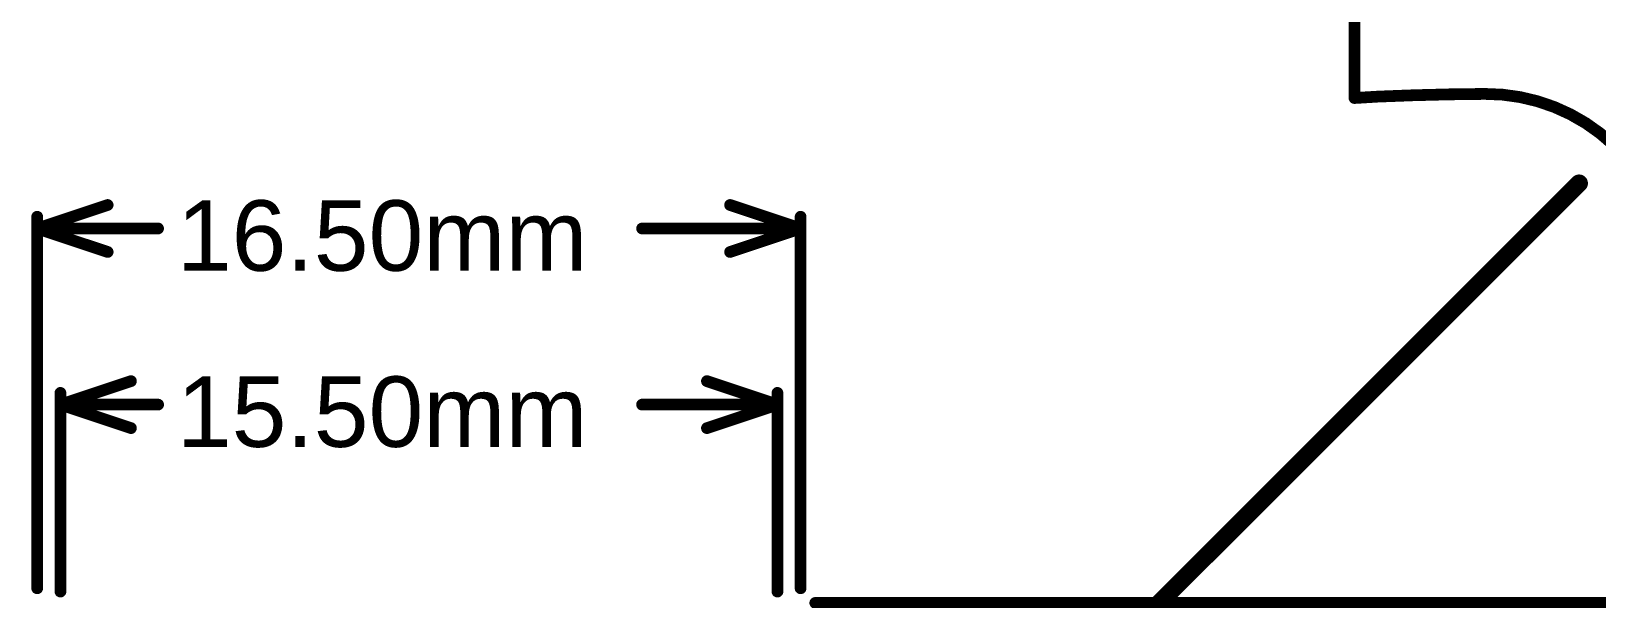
# Model space of a CAD drawing. Header units: inches. Extents: x -3.9 to 9.5, y -7 to 2.6.
# Drawn here: x -0.005 to 1.327, y 0.004 to 0.487 of the extents above; entities that cross this region are included whole.
import ezdxf

# ---------------------------------------------------------------- set-up
doc = ezdxf.new("R2010")
doc.units = ezdxf.units.IN
doc.header["$MEASUREMENT"] = 0
doc.layers.add('Dimension', color=6, linetype='Continuous')
doc.layers.add('Fabrication', color=76, linetype='Continuous')
doc.styles.add('Arial', font='', dxfattribs={"height": 0.2})
doc.styles.get('Arial').set_extended_font_data('Arial')

msp = doc.modelspace()

# ---------------------------------------------------------------- linework, layer by layer
at = {"layer": 'Dimension', "const_width": 0.01}
for points in [[(0, 0.3189), (0.06, 0.3389)], [(0, 0.0125), (0, 0.3289)], [(0.5897, 0.3389), (0.6497, 0.3189)], [(0.6497, 0.0125), (0.6497, 0.3289)], [(0, 0.3189), (0.06, 0.2989)], [(0, 0.3189), (0.1029, 0.3189)], [(0.5148, 0.3189), (0.6497, 0.3189)], [(0.5897, 0.2989), (0.6497, 0.3189)], [(0.0198, 0.1689), (0.0798, 0.1889)], [(0.57, 0.1889), (0.63, 0.1689)], [(0.0198, 0.0097), (0.0198, 0.1789)], [(0.0198, 0.1689), (0.0798, 0.1489)], [(0.0198, 0.1689), (0.1029, 0.1689)], [(0.5148, 0.1689), (0.63, 0.1689)], [(0.57, 0.1489), (0.63, 0.1689)], [(0.63, 0.0097), (0.63, 0.1789)], [(0.6622, 0), (5.8, 0)]]:
    msp.add_lwpolyline(points, dxfattribs=at)
at = {"layer": 'Dimension', "const_width": 0.005}
for points in [[(-0.0025, 0.3289, 1), (0.0025, 0.3289, 1)], [(0.0575, 0.3389, 1), (0.0625, 0.3389, 1)], [(0.5872, 0.3389, 1), (0.5922, 0.3389, 1)], [(0.6472, 0.3289, 1), (0.6522, 0.3289, 1)], [(-0.0025, 0.3189, 1), (0.0025, 0.3189, 1)], [(-0.0025, 0.3189, 1), (0.0025, 0.3189, 1)], [(-0.0025, 0.3189, 1), (0.0025, 0.3189, 1)], [(0.1004, 0.3189, 1), (0.1054, 0.3189, 1)], [(0.5123, 0.3189, 1), (0.5173, 0.3189, 1)], [(0.6472, 0.3189, 1), (0.6522, 0.3189, 1)], [(0.6472, 0.3189, 1), (0.6522, 0.3189, 1)], [(0.6472, 0.3189, 1), (0.6522, 0.3189, 1)], [(0.0575, 0.2989, 1), (0.0625, 0.2989, 1)], [(0.5872, 0.2989, 1), (0.5922, 0.2989, 1)], [(0.0773, 0.1889, 1), (0.0823, 0.1889, 1)], [(0.5675, 0.1889, 1), (0.5725, 0.1889, 1)], [(0.0173, 0.1789, 1), (0.0223, 0.1789, 1)], [(0.0173, 0.1689, 1), (0.0223, 0.1689, 1)], [(0.0173, 0.1689, 1), (0.0223, 0.1689, 1)], [(0.0173, 0.1689, 1), (0.0223, 0.1689, 1)], [(0.1004, 0.1689, 1), (0.1054, 0.1689, 1)], [(0.5123, 0.1689, 1), (0.5173, 0.1689, 1)], [(0.6275, 0.1789, 1), (0.6325, 0.1789, 1)], [(0.6275, 0.1689, 1), (0.6325, 0.1689, 1)], [(0.6275, 0.1689, 1), (0.6325, 0.1689, 1)], [(0.6275, 0.1689, 1), (0.6325, 0.1689, 1)], [(0.0773, 0.1489, 1), (0.0823, 0.1489, 1)], [(0.5675, 0.1489, 1), (0.5725, 0.1489, 1)], [(-0.0025, 0.0125, 1), (0.0025, 0.0125, 1)], [(0.0173, 0.0097, 1), (0.0223, 0.0097, 1)], [(0.6275, 0.0097, 1), (0.6325, 0.0097, 1)], [(0.6472, 0.0125, 1), (0.6522, 0.0125, 1)], [(0.6597, 0, 1), (0.6647, 0, 1)]]:
    msp.add_lwpolyline(points, format="xyb", close=True, dxfattribs=at)
at = {"layer": 'Fabrication'}
for points, const_width in [([(1.1211, 0.43), (1.1211, 0.6063)], 0.01), ([(1.1211, 0.43), (1.141, 0.4312)], 0.01), ([(0.7468, -0.2081), (1.3123, 0.3574)], 0.015)]:
    msp.add_lwpolyline(points, dxfattribs=dict(at, const_width=const_width))
for points, const_width in [([(1.1186, 0.43, 1), (1.1236, 0.43, 1)], 0.005), ([(1.1186, 0.43, 1), (1.1236, 0.43, 1)], 0.005), ([(1.1385, 0.4312, 1), (1.1435, 0.4312, 1)], 0.005), ([(1.1385, 0.4312, 1), (1.1435, 0.4312, 1)], 0.005), ([(1.2295, 0.4335, 1), (1.2345, 0.4335, 1)], 0.005), ([(1.2295, 0.4335, 1), (1.2345, 0.4335, 1)], 0.005), ([(1.3085, 0.3574, 1), (1.316, 0.3574, 1)], 0.0075)]:
    msp.add_lwpolyline(points, format="xyb", close=True, dxfattribs=dict(at, const_width=const_width))
at = {"layer": 'Fabrication', "const_width": 0.01}
for points in [[(1.141, 0.4312, -0.00943), (1.232, 0.4335)], [(1.232, 0.4335, -0.404148), (1.3903, 0.2824)]]:
    msp.add_lwpolyline(points, format="xyb", dxfattribs=at)

# ---------------------------------------------------------------- texts
at = {"layer": 'Dimension', "style": 'Arial'}
for s, p in [('16.50mm', (0.1189, 0.2829)), ('15.50mm', (0.1189, 0.1329))]:
    msp.add_text(s, height=0.06, dxfattribs=at).set_placement(p)

doc.saveas('drawing.dxf')
